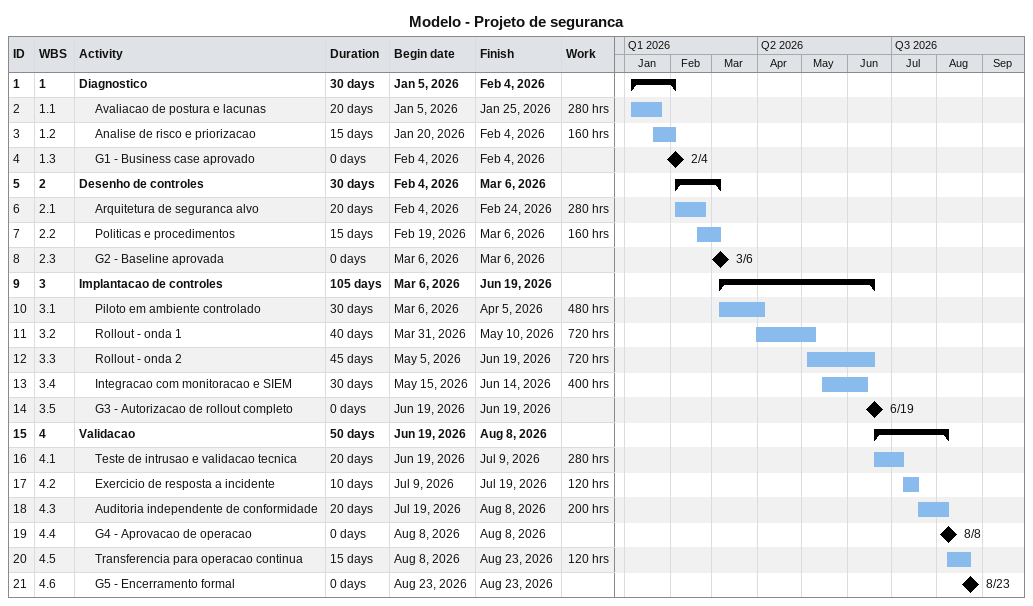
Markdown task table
Modelo - Projeto de seguranca

| ID | WBS | Task | Duration | Start | Finish | Work (h) |
|---|---|---|---|---|---|---|
| 1 | 1 | **Diagnostico** | 30d | 2026-01-05 | 2026-02-04 |  |
| 2 | 1.1 | Avaliacao de postura e lacunas | 20d | 2026-01-05 | 2026-01-25 | 280 |
| 3 | 1.2 | Analise de risco e priorizacao | 15d | 2026-01-20 | 2026-02-04 | 160 |
| 4 | 1.3 | G1 - Business case aprovado | 0d | 2026-02-04 | 2026-02-04 |  |
| 5 | 2 | **Desenho de controles** | 30d | 2026-02-04 | 2026-03-06 |  |
| 6 | 2.1 | Arquitetura de seguranca alvo | 20d | 2026-02-04 | 2026-02-24 | 280 |
| 7 | 2.2 | Politicas e procedimentos | 15d | 2026-02-19 | 2026-03-06 | 160 |
| 8 | 2.3 | G2 - Baseline aprovada | 0d | 2026-03-06 | 2026-03-06 |  |
| 9 | 3 | **Implantacao de controles** | 105d | 2026-03-06 | 2026-06-19 |  |
| 10 | 3.1 | Piloto em ambiente controlado | 30d | 2026-03-06 | 2026-04-05 | 480 |
| 11 | 3.2 | Rollout - onda 1 | 40d | 2026-03-31 | 2026-05-10 | 720 |
| 12 | 3.3 | Rollout - onda 2 | 45d | 2026-05-05 | 2026-06-19 | 720 |
| 13 | 3.4 | Integracao com monitoracao e SIEM | 30d | 2026-05-15 | 2026-06-14 | 400 |
| 14 | 3.5 | G3 - Autorizacao de rollout completo | 0d | 2026-06-19 | 2026-06-19 |  |
| 15 | 4 | **Validacao** | 50d | 2026-06-19 | 2026-08-08 |  |
| 16 | 4.1 | Teste de intrusao e validacao tecnica | 20d | 2026-06-19 | 2026-07-09 | 280 |
| 17 | 4.2 | Exercicio de resposta a incidente | 10d | 2026-07-09 | 2026-07-19 | 120 |
| 18 | 4.3 | Auditoria independente de conformidade | 20d | 2026-07-19 | 2026-08-08 | 200 |
| 19 | 4.4 | G4 - Aprovacao de operacao | 0d | 2026-08-08 | 2026-08-08 |  |
| 20 | 4.5 | Transferencia para operacao continua | 15d | 2026-08-08 | 2026-08-23 | 120 |
| 21 | 4.6 | G5 - Encerramento formal | 0d | 2026-08-23 | 2026-08-23 |  |
